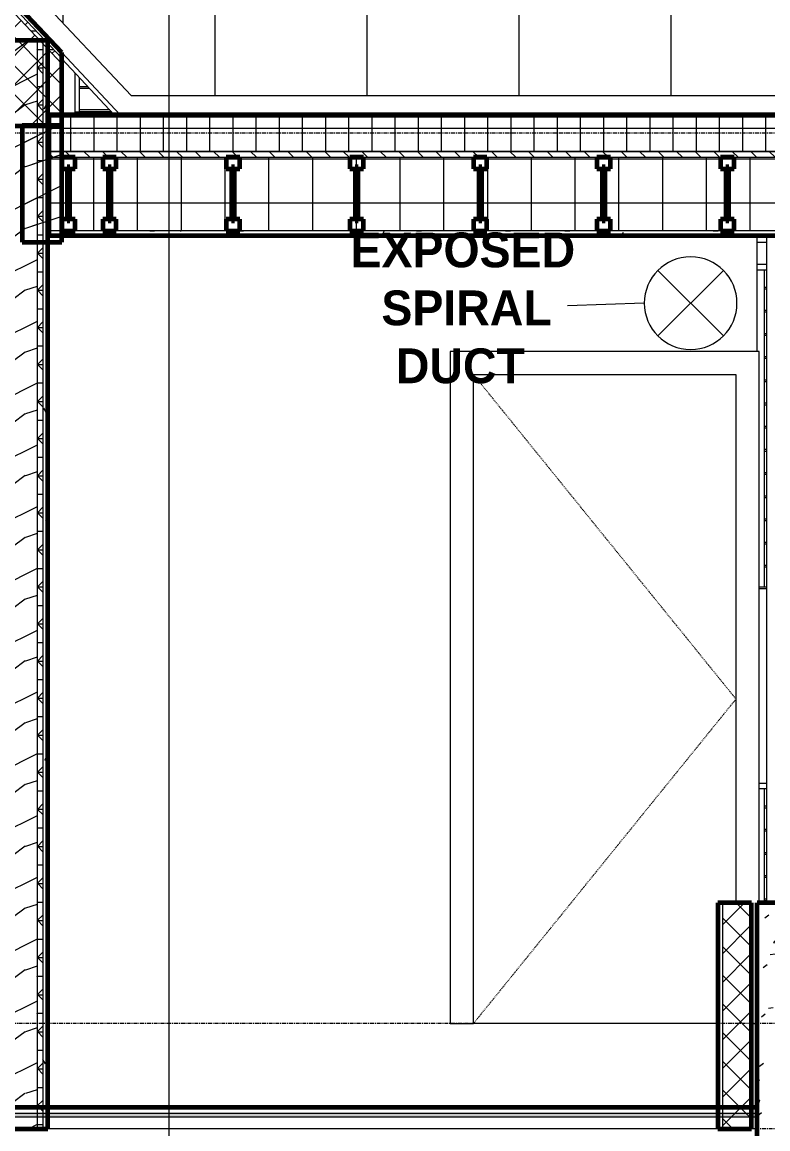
# Model space of a CAD drawing. Header units: inches. Extents: x -3207 to -1935, y -201 to 483.
# Drawn here: x -2430.8 to -2334.2, y 18.4 to 161.6 of the extents above; entities that cross this region are included whole.
import ezdxf

# ---------------------------------------------------------------- set-up
doc = ezdxf.new("R2010")
doc.units = ezdxf.units.IN
doc.header["$MEASUREMENT"] = 0
doc.linetypes.add('Dash 1_16_', pattern=[0.125, 0.0625, -0.0625])
doc.linetypes.add('Grid Line 1_2_', pattern=[0.875, 0.5, -0.125, 0.125, -0.125])
for name, color, linetype, lineweight in [('A-DOOR', 31, 'Continuous', 18), ('A-DOOR-1', 31, 'Dash 1_16_', 9), ('A-DOOR-2', 31, 'Continuous', 9), ('A-DOOR-FRAM', 31, 'Continuous', 9), ('A-FLOR', 192, 'Continuous', 18), ('A-FLOR-1', 192, 'Continuous', 60), ('A-FLOR-HRAL', 11, 'Continuous', 9), ('A-FLOR-LEVL-1', 51, 'Grid Line 1_2_', 9), ('A-FLOR-MCUT', 51, 'Continuous', 18), ('A-FLOR-PATT-1', 8, 'Continuous', 9), ('A-GLAZ-CWMG', 51, 'Continuous', 9), ('A-ROOF', 132, 'Continuous', 18), ('A-ROOF-1', 132, 'Continuous', 60), ('A-ROOF-PATT-1', 132, 'Continuous', 9), ('A-WALL', 113, 'Continuous', 18), ('A-WALL-PATT-1', 111, 'Continuous', 9), ('G-ANNO-SYMB-1', 111, 'Continuous', 9), ('I-WALL', 2, 'Continuous', 18), ('I-WALL-1', 2, 'Continuous', 60), ('M-HVAC-DUCT-ANNO', 70, 'Continuous', 9), ('M-HVAC-DUCT-IDEN', 70, 'Continuous', 9), ('S-BEAM', 12, 'Continuous', 9), ('S-BEAM-1', 12, 'Continuous', 60), ('S-COLS', 52, 'Continuous', 9), ('S-FNDN-1', 32, 'Continuous', 60)]:
    doc.layers.add(name, color=color, linetype=linetype, lineweight=lineweight)
doc.styles.add('Century Gothic_B', font='GOTHICB.TTF', dxfattribs={"height": 4.5})
pattern_1 = [(0, (-2625.466, 126.9), (0, 2.399), []), (315, (-2625.466, 126.9), (2.398506, 0), [3.393, -3.393]), (45, (-2625.466, 126.9), (2.398506, 0), [3.393, -3.393])]
pattern_2 = [(45, (-2625.466, 126.9), (-1.856155, 1.856155), []), (135, (-2625.466, 126.9), (-1.856155, -1.856155), [])]
pattern_3 = [(0, (-2625.466, 126.9), (15.36, 3.84), [0.634, -10.886, 0.634, -10.886, -61.44]), (0, (-2625.466, 126.9), (15.36, 3.84), [-23.04, 0.634, -22.406, 0.634, -10.886, -26.88]), (0, (-2625.466, 126.9), (15.36, 3.84), [-57.6, 0.634, -7.046, 0.634, -18.566]), (120, (-2619.706, 128.82), (-11.005538, 11.38215), [0.634, -10.886, 0.634, -10.886, -61.44]), (120, (-2619.706, 128.82), (-11.005538, 11.38215), [-23.04, 0.634, -22.406, 0.634, -10.886, -26.88]), (120, (-2619.706, 128.82), (-11.005538, 11.38215), [-57.6, 0.634, -7.046, 0.634, -18.566]), (240, (-2617.786, 136.5), (-4.354462, -15.22215), [0.634, -10.886, 0.634, -10.886, -61.44]), (240, (-2617.786, 136.5), (-4.354462, -15.22215), [-23.04, 0.634, -22.406, 0.634, -10.886, -26.88]), (240, (-2617.786, 136.5), (-4.354462, -15.22215), [-57.6, 0.634, -7.046, 0.634, -18.566])]
pattern_4 = [(216.87, (-2622.268, 134.897), (23.989771, 15.993643), [3.998, -35.986]), (206.565, (-2617.47, 132.498), (-7.99708, -7.99662), [8.941, -8.941]), (198.435, (-2617.47, 128.499), (-15.993845, -7.997098), [5.058, -20.23])]

# ---------------------------------------------------------------- blocks, each defined once
blk = doc.blocks.new('Door-Double-Flush_Panel - 5x7-2403647-BUILDING SECTION - NORTH_SOUTH - LOOKING EAST2')
at = {"layer": 'A-DOOR-1'}
for p, q in [((-2436.8, 118), (-2466.09, 77)), ((-2445.58, 48.29), (-2466.09, 77)), ((-2427.46, 47.07), (-2427.34, 47.25)), ((-2436.09, 35), (-2438.47, 38.33)), ((-2436.09, 35), (-2435.71, 35.52))]:
    blk.add_line(p, q, dxfattribs=at)
at = {"layer": 'A-DOOR-2'}
for p, q in [((-2469.09, 118), (-2469.09, 48.29)), ((-2466.09, 48.29), (-2466.09, 118)), ((-2436.09, 118), (-2436.09, 35)), ((-2436.09, 35), (-2436.09, 118)), ((-2438.47, 35), (-2436.09, 35)), ((-2436.09, 35), (-2435.71, 35)), ((-2427.46, 35), (-2427.34, 35))]:
    blk.add_line(p, q, dxfattribs=at)
blk = doc.blocks.new('Railing - 2_ x 1_2_ 2-V15-BUILDING SECTION - NORTH_SOUTH - LOOKING EAST2')
at = {"layer": 'A-FLOR-HRAL'}
blk.add_line((-2423.33, 150), (-2423.33, 154.4), dxfattribs=at)
blk = doc.blocks.new('Railing - Railing-1114575-BUILDING SECTION - NORTH_SOUTH - LOOKING EAST2')
at = {"layer": 'A-FLOR-HRAL'}
for p, q in [((-2422.25, 153.25), (-2423.33, 153.25)), ((-2423.33, 153.06), (-2422.08, 153.06)), ((-2419.43, 150.25), (-2423.33, 150.25)), ((-2423.33, 150.06), (-2419.25, 150.06))]:
    blk.add_line(p, q, dxfattribs=at)
blk.add_blockref('Railing - 2_ x 1_2_ 2-V15-BUILDING SECTION - NORTH_SOUTH - LOOKING EAST2', (0, 0))
blk = doc.blocks.new('Rectangular Mullion - Profile_Polycarbonate_Lower-2020522-BUILDING SECTION - NORTH_SOUTH - LOOKING EAST2')
at = {"layer": 'A-GLAZ-CWMG'}
for p, q in [((-2416.65, 152.12), (-2329.09, 152.12)), ((-2329.09, 152.12), (-2329.09, 149.62))]:
    blk.add_line(p, q, dxfattribs=at)
blk = doc.blocks.new('Rectangular Mullion - Profile_Polycarbonate_Lower-2020524-BUILDING SECTION - NORTH_SOUTH - LOOKING EAST2')
at = {"layer": 'A-GLAZ-CWMG'}
for p, q in [((-2509.43, 250.7), (-2516.34, 254.04)), ((-2509.43, 250.7), (-2416.65, 152.12)), ((-2418.07, 149.62), (-2425.65, 157.67))]:
    blk.add_line(p, q, dxfattribs=at)
blk = doc.blocks.new('Railing - Railing-1347424-BUILDING SECTION - NORTH_SOUTH - LOOKING EAST2')
at = {"layer": 'A-FLOR-HRAL'}
blk.add_line((-2423.93, 149.62), (-2423.93, 155.04), dxfattribs=at)
blk = doc.blocks.new('Dimension Lumber - GLULAM - 5_125 in_ x 15_125 in_-2273401-BUILDING SECTION - NORTH_SOUTH - LOOKING EAST2')
at = {"layer": 'S-BEAM'}
h = blk.add_hatch(dxfattribs=at)
h.set_pattern_fill('FP_28', color=256, style=0, pattern_type=2)
h.set_pattern_definition([(0, (-2360.661, 140.687), (0, 2), [])])
h.paths.add_polyline_path([(-2441.96, 133.12), (-2435.71, 133.12), (-2435.71, 134), (-2441.96, 134)], flags=0)
h.paths.add_polyline_path([(-2335.59, 133.12), (-2334.34, 133.12), (-2334.34, 133.87), (-2335.59, 133.87), (-2335.59, 133.84)], flags=0)
for p, q in [((-2441.96, 133.12), (-2441.96, 134)), ((-2441.96, 133.12), (-2435.71, 133.12)), ((-2335.59, 133.12), (-2334.34, 133.12))]:
    blk.add_line(p, q, dxfattribs=at)
blk = doc.blocks.new('Single-Flush - 2_10x7-1789537-BUILDING SECTION - NORTH_SOUTH - LOOKING EAST2')
at = {"layer": 'A-DOOR-1'}
for p in [(-2372.34, 116), (-2372.34, 32)]:
    blk.add_line(p, (-2338.34, 74), dxfattribs=at)
at = {"layer": 'A-DOOR-FRAM'}
for p, q in [((-2335.34, 119), (-2375.34, 119)), ((-2375.34, 119), (-2375.34, 32)), ((-2335.34, 47.63), (-2335.34, 119)), ((-2372.34, 32), (-2372.34, 116)), ((-2372.34, 116), (-2338.34, 116)), ((-2338.34, 116), (-2338.34, 47.63)), ((-2375.34, 32), (-2372.34, 32)), ((-2336.34, 32), (-2335.59, 32))]:
    blk.add_line(p, q, dxfattribs=at)
blk = doc.blocks.new('Railing - 2_ x 1_2_ 2-V19-BUILDING SECTION - NORTH_SOUTH - LOOKING EAST2')
at = {"layer": 'A-FLOR-HRAL'}
blk.add_line((-2334.65, 47.63), (-2334.65, 62.37), dxfattribs=at)
blk = doc.blocks.new('Railing - Railing-1789549-BUILDING SECTION - NORTH_SOUTH - LOOKING EAST2')
at = {"layer": 'A-FLOR-HRAL'}
for p, q in [((-2427.46, 63.12), (-2427.34, 63.12)), ((-2335.34, 63.12), (-2334.34, 63.12)), ((-2427.34, 62.37), (-2427.46, 62.37)), ((-2334.34, 62.37), (-2335.34, 62.37)), ((-2427.34, 60.12), (-2427.46, 60.12)), ((-2427.46, 59.94), (-2427.34, 59.94)), ((-2334.34, 60.12), (-2334.65, 60.12)), ((-2334.65, 59.94), (-2334.34, 59.94)), ((-2427.34, 57.12), (-2427.46, 57.12)), ((-2427.46, 56.94), (-2427.34, 56.94)), ((-2334.34, 57.12), (-2334.65, 57.12)), ((-2334.65, 56.94), (-2334.34, 56.94)), ((-2427.34, 54.12), (-2427.46, 54.12)), ((-2427.46, 53.94), (-2427.34, 53.94)), ((-2334.34, 54.12), (-2334.65, 54.12)), ((-2334.65, 53.94), (-2334.34, 53.94)), ((-2427.34, 51.12), (-2427.46, 51.12)), ((-2427.46, 50.94), (-2427.34, 50.94)), ((-2334.34, 51.12), (-2334.65, 51.12)), ((-2334.65, 50.94), (-2334.34, 50.94)), ((-2427.34, 48.12), (-2427.46, 48.12)), ((-2427.46, 47.94), (-2427.34, 47.94)), ((-2334.34, 48.12), (-2334.65, 48.12)), ((-2334.65, 47.94), (-2334.34, 47.94)), ((-2427.34, 45.12), (-2427.46, 45.12)), ((-2427.46, 44.94), (-2427.34, 44.94)), ((-2427.34, 42.12), (-2427.46, 42.12)), ((-2427.46, 41.94), (-2427.34, 41.94)), ((-2427.34, 39.12), (-2427.46, 39.12)), ((-2427.46, 38.94), (-2427.34, 38.94)), ((-2427.34, 36.12), (-2427.46, 36.12)), ((-2427.46, 35.94), (-2427.34, 35.94)), ((-2427.34, 33.12), (-2427.46, 33.12)), ((-2427.46, 32.94), (-2427.34, 32.94))]:
    blk.add_line(p, q, dxfattribs=at)
blk.add_blockref('Railing - 2_ x 1_2_ 2-V19-BUILDING SECTION - NORTH_SOUTH - LOOKING EAST2', (0, 0))
blk = doc.blocks.new('Railing - 2_ x 1_2_ 2-V20-BUILDING SECTION - NORTH_SOUTH - LOOKING EAST2')
at = {"layer": 'A-FLOR-HRAL'}
for p, q in [((-2334.65, 88.53), (-2334.65, 129.53)), ((-2335.34, 88.53), (-2334.34, 88.53)), ((-2334.34, 88.28), (-2335.34, 88.28))]:
    blk.add_line(p, q, dxfattribs=at)
blk = doc.blocks.new('Railing - 2_ x 1_2_ 2-V21-BUILDING SECTION - NORTH_SOUTH - LOOKING EAST2')
at = {"layer": 'A-FLOR-HRAL'}
for p, q in [((-2427.46, 88.53), (-2427.34, 88.53)), ((-2427.34, 88.28), (-2427.46, 88.28))]:
    blk.add_line(p, q, dxfattribs=at)
blk = doc.blocks.new('Railing - Railing-1789708-BUILDING SECTION - NORTH_SOUTH - LOOKING EAST2')
at = {"layer": 'A-FLOR-HRAL'}
for p, q in [((-2427.46, 130.28), (-2427.34, 130.28)), ((-2427.34, 129.53), (-2427.46, 129.53)), ((-2335.59, 130.28), (-2334.34, 130.28)), ((-2334.34, 129.53), (-2335.59, 129.53)), ((-2334.34, 127.28), (-2334.65, 127.28)), ((-2334.65, 127.1), (-2334.34, 127.1)), ((-2334.34, 124.28), (-2334.65, 124.28)), ((-2334.65, 124.1), (-2334.34, 124.1)), ((-2334.34, 121.28), (-2334.65, 121.28)), ((-2334.65, 121.1), (-2334.34, 121.1)), ((-2334.34, 118.28), (-2334.65, 118.28)), ((-2334.65, 118.1), (-2334.34, 118.1)), ((-2334.34, 115.28), (-2334.65, 115.28)), ((-2334.65, 115.1), (-2334.34, 115.1)), ((-2334.34, 112.28), (-2334.65, 112.28)), ((-2334.65, 112.1), (-2334.34, 112.1)), ((-2334.34, 109.28), (-2334.65, 109.28)), ((-2334.65, 109.1), (-2334.34, 109.1)), ((-2334.34, 106.28), (-2334.65, 106.28)), ((-2334.65, 106.1), (-2334.34, 106.1)), ((-2334.34, 103.28), (-2334.65, 103.28)), ((-2334.65, 103.1), (-2334.34, 103.1)), ((-2334.34, 100.28), (-2334.65, 100.28)), ((-2334.65, 100.1), (-2334.34, 100.1)), ((-2334.34, 97.28), (-2334.65, 97.28)), ((-2334.65, 97.1), (-2334.34, 97.1)), ((-2334.34, 94.28), (-2334.65, 94.28)), ((-2334.65, 94.1), (-2334.34, 94.1)), ((-2334.34, 91.28), (-2334.65, 91.28)), ((-2334.65, 91.1), (-2334.34, 91.1))]:
    blk.add_line(p, q, dxfattribs=at)
for name in ['Railing - 2_ x 1_2_ 2-V20-BUILDING SECTION - NORTH_SOUTH - LOOKING EAST2', 'Railing - 2_ x 1_2_ 2-V21-BUILDING SECTION - NORTH_SOUTH - LOOKING EAST2']:
    blk.add_blockref(name, (0, 0))
blk = doc.blocks.new('Dimension Lumber - GLULAM - 5_125 in_ x 15_125 in_-2273031-BUILDING SECTION - NORTH_SOUTH - LOOKING EAST2')
at = {"layer": 'S-BEAM'}
h = blk.add_hatch(dxfattribs=at)
h.set_pattern_fill('FP_13', color=256, style=0, pattern_type=2)
h.set_pattern_definition(pattern_4)
h.paths.add_polyline_path([(-2428.82, 133.12), (-2425.65, 133.12), (-2425.65, 148.25), (-2430.77, 148.25), (-2430.77, 133.12)], flags=0)
at = {"layer": 'S-BEAM-1'}
for p, q in [((-2425.65, 148.25), (-2430.77, 148.25)), ((-2430.77, 148.25), (-2430.77, 133.12)), ((-2425.65, 133.12), (-2425.65, 148.25)), ((-2430.77, 133.12), (-2425.65, 133.12))]:
    blk.add_line(p, q, dxfattribs=at)
blk = doc.blocks.new('Plywood Web Joist - 9 1_2_ TJI110 _ 16_ O_C_-2020598-BUILDING SECTION - NORTH_SOUTH - LOOKING EAST2')
at = {"layer": 'S-BEAM-1'}
for p, q in [((-2340.34, 144.12), (-2340.34, 142.62)), ((-2338.59, 144.12), (-2340.34, 144.12)), ((-2338.59, 142.62), (-2338.59, 144.12)), ((-2340.34, 142.62), (-2339.65, 142.62)), ((-2339.65, 142.62), (-2339.65, 142.87)), ((-2339.65, 142.87), (-2339.27, 142.87)), ((-2339.65, 142.87), (-2339.65, 135.9)), ((-2339.27, 142.87), (-2339.65, 142.87)), ((-2339.27, 142.87), (-2339.27, 142.62)), ((-2339.27, 135.9), (-2339.27, 142.87)), ((-2339.27, 142.62), (-2338.59, 142.62)), ((-2339.65, 136.12), (-2340.34, 136.12)), ((-2340.34, 136.12), (-2340.34, 134.62)), ((-2339.65, 135.9), (-2339.65, 136.12)), ((-2338.59, 136.12), (-2339.27, 136.12)), ((-2339.27, 136.12), (-2339.27, 135.9)), ((-2338.59, 134.62), (-2338.59, 136.12)), ((-2339.27, 135.9), (-2339.65, 135.9)), ((-2339.65, 135.9), (-2339.27, 135.9)), ((-2340.34, 134.62), (-2338.59, 134.62))]:
    blk.add_line(p, q, dxfattribs=at)
blk = doc.blocks.new('Rectangular Mullion - Stud - Vertical-1967733-BUILDING SECTION - NORTH_SOUTH - LOOKING EAST2')
at = {"layer": 'A-GLAZ-CWMG'}
blk.add_line((-2425.65, 156.86), (-2418.84, 149.62), dxfattribs=at)

msp = doc.modelspace()

# ---------------------------------------------------------------- hatches: boundary and pattern name
at = {"layer": 'A-FLOR-PATT-1'}
h = msp.add_hatch(dxfattribs=at)
h.set_pattern_fill('FP_8', color=256, style=0, pattern_type=2)
h.set_pattern_definition(pattern_1)
h.paths.add_polyline_path([(-2338.01001, 19.875), (-2335.58668, 19.875), (-2335.58668, 20.375), (-2630.33668, 20.375), (-2630.33668, 19.875), (-2347.0912, 19.875)], flags=0)
at = {"layer": 'A-ROOF-PATT-1'}
h = msp.add_hatch(dxfattribs=at)
h.set_pattern_fill('FP_8', color=256, style=0, pattern_type=2)
h.set_pattern_definition(pattern_1)
h.paths.add_polyline_path([(-2425.64918, 156.21443), (-2425.64918, 156.94397), (-2527.61793, 265.28576), (-2629.58668, 156.94397), (-2629.57269, 156.2293), (-2527.61793, 264.55623), (-2425.66318, 156.2293)], flags=0)
h = msp.add_hatch(dxfattribs=at)
h.set_pattern_fill('FP_12', color=256, style=0, pattern_type=2)
h.set_pattern_definition(pattern_2)
h.paths.add_polyline_path([(-2629.58668, 148.17351), (-2624.45206, 148.17351), (-2527.61793, 251.05976), (-2430.78381, 148.17351), (-2425.64918, 148.17351), (-2425.66318, 156.2293), (-2527.61793, 264.55623), (-2629.58668, 156.21443), (-2629.58668, 149.16627)], flags=0)
h = msp.add_hatch(dxfattribs=at)
h.set_pattern_fill('FP_24', color=256, style=0, pattern_type=2)
h.set_pattern_definition([(0, (-2625.466, 126.9), (0, 3), []), (90, (-2625.466, 126.9), (-3, 2e-16), [])])
h.paths.add_polyline_path([(-2290.33668, 144.875), (-2290.33668, 149.375), (-2427.33668, 149.375), (-2427.33668, 144.875), (-2310.76645, 144.875)], flags=0)
h = msp.add_hatch(dxfattribs=at)
h.set_pattern_fill('FP_8', color=256, style=0, pattern_type=2)
h.set_pattern_definition(pattern_1)
h.paths.add_polyline_path([(-2290.33668, 144.125), (-2290.33668, 144.875), (-2427.33668, 144.875), (-2427.33668, 144.125), (-2310.76645, 144.125)], flags=0)
h = msp.add_hatch(dxfattribs=at)
h.set_pattern_fill('FP_27', color=256, style=0, pattern_type=2)
h.set_pattern_definition([(0, (-2625.466, 126.9), (0, 5.666), []), (90, (-2625.466, 126.9), (-5.666, 3e-16), [])])
h.paths.add_polyline_path([(-2383.41595, 134.625), (-2290.33668, 134.625), (-2290.33668, 144.125), (-2427.33668, 144.125), (-2427.33668, 134.625), (-2401.57832, 134.625)], flags=0)
h = msp.add_hatch(dxfattribs=at)
h.set_pattern_fill('FP_1', color=256, style=0, pattern_type=2)
h.set_pattern_definition(pattern_3)
h.paths.add_polyline_path([(-2290.33668, 134), (-2290.33668, 134.625), (-2427.33668, 134.625), (-2427.33668, 134), (-2310.76645, 134)], flags=0)
at = {"layer": 'A-WALL-PATT-1'}
h = msp.add_hatch(dxfattribs=at)
h.set_pattern_fill('FP_2', color=256, style=0, pattern_type=2)
h.set_pattern_definition([(90, (-2020.087, 122.25), (-51.125, 3e-15), [24, 0, 0, 0]), (90, (-2014.587, 122.25), (-51.125, 3e-15), [24, 0, 0, 0]), (90, (-2014.21, 122.25), (-51.125, 3e-15), [24, 0, 0, 0]), (90, (-2010.71, 122.25), (-51.125, 3e-15), [24, 0, 0, 0]), (90, (-2010.337, 122.25), (-51.125, 3e-15), [24, 0, 0, 0]), (90, (-2004.837, 122.25), (-51.125, 3e-15), [24, 0, 0, 0]), (90, (-2004.46, 122.25), (-51.125, 3e-15), [24, 0, 0, 0]), (90, (-1993.087, 122.25), (-51.125, 3e-15), [24, 0, 0, 0]), (90, (-1992.71, 122.25), (-51.125, 3e-15), [24, 0, 0, 0]), (90, (-1989.21, 122.25), (-51.125, 3e-15), [24, 0, 0, 0]), (90, (-1988.837, 122.25), (-51.125, 3e-15), [24, 0, 0, 0]), (90, (-1985.337, 122.25), (-51.125, 3e-15), [24, 0, 0, 0]), (90, (-1984.96, 122.25), (-51.125, 3e-15), [24, 0, 0, 0]), (90, (-1979.087, 122.25), (-51.125, 3e-15), [24, 0, 0, 0]), (90, (-1978.71, 122.25), (-51.125, 3e-15), [24, 0, 0, 0]), (90, (-1973.21, 122.25), (-51.125, 3e-15), [24, 0, 0, 0]), (90, (-1972.837, 122.25), (-51.125, 3e-15), [24, 0, 0, 0]), (90, (-1969.337, 122.25), (-51.125, 3e-15), [24, 0, 0, 0]), (90, (-1998.96, 122.25), (-51.125, 3e-15), [24, 0, 0, 0]), (90, (-1998.587, 122.25), (-51.125, 3e-15), [24, 0, 0, 0])])
h.paths.add_polyline_path([(-2334.33668, 133.875), (-2334.33668, 134), (-2335.58668, 134), (-2335.58668, 133.875)], flags=0)
h.paths.add_polyline_path([(-2327.83668, 133.875), (-2327.83668, 134), (-2328.58668, 134), (-2328.58668, 133.875)], flags=0)
h.paths.add_polyline_path([(-2129.1427, 134.625), (-2016.33668, 134.625), (-2016.33668, 265.89433), (-2526.16624, 265.89433), (-2307.77418, 247.69499), (-2307.77418, 236.65686), (-2326.33668, 238.20374), (-2326.33668, 238.0984), (-2325.83668, 238.0984), (-2325.83668, 149.625), (-2290.33668, 149.625), (-2290.33668, 134.625), (-2274.4417, 134.625)], flags=0)
h.paths.add_polyline_path([(-2049.89918, 179.125), (-2097.64918, 179.125), (-2097.64918, 227.125), (-2049.89918, 227.125), (-2049.89918, 179.77274)], flags=0)
h.paths.add_polyline_path([(-2528.71495, 248.75), (-2526.47398, 248.75), (-2527.61793, 249.96545), (-2528.76189, 248.75)], flags=0)
h.paths.add_polyline_path([(-2535.64918, 257.4821), (-2527.73179, 265.89433), (-2535.64918, 265.89433), (-2535.64918, 264.55623)], flags=0)
h = msp.add_hatch(dxfattribs=at)
h.set_pattern_fill('FP_15', color=256, style=0, pattern_type=2)
h.set_pattern_definition([(90, (-2307.364, 147.25), (-19.685, 1e-15), [24, 0, 0, 0])])
h.paths.add_polyline_path([(-2416.65063, 152.125), (-2329.08668, 152.125), (-2329.08668, 235.67337), (-2509.42887, 250.70189), (-2416.67763, 152.15369)], flags=0)
h = msp.add_hatch(dxfattribs=at)
h.set_pattern_fill('FP_13', color=256, style=0, pattern_type=2)
h.set_pattern_definition(pattern_4)
h.paths.add_polyline_path([(-2428.83668, 18.375), (-2428.83668, 159.25), (-2434.33668, 159.25), (-2434.33668, 18.375)], flags=0)
h = msp.add_hatch(dxfattribs=at)
h.set_pattern_fill('FP_8', color=256, style=0, pattern_type=2)
h.set_pattern_definition(pattern_1)
h.paths.add_polyline_path([(-2428.08668, 18.375), (-2428.08668, 159.25), (-2428.83668, 159.25), (-2428.83668, 18.375)], flags=0)
h = msp.add_hatch(dxfattribs=at)
h.set_pattern_fill('FP_1', color=256, style=0, pattern_type=2)
h.set_pattern_definition(pattern_3)
h.paths.add_polyline_path([(-2427.46168, 18.375), (-2427.46168, 159.25), (-2428.08668, 159.25), (-2428.08668, 18.375)], flags=0)
h = msp.add_hatch(dxfattribs=at)
h.set_pattern_fill('FP_1', color=256, style=0, pattern_type=2)
h.set_pattern_definition(pattern_3)
h.paths.add_polyline_path([(-2340.71168, 18.375), (-2340.08668, 18.375), (-2340.08668, 47.625), (-2340.71168, 47.625), (-2340.71168, 19.67736)], flags=0)
h = msp.add_hatch(dxfattribs=at)
h.set_pattern_fill('FP_12', color=256, style=0, pattern_type=2)
h.set_pattern_definition(pattern_2)
h.paths.add_polyline_path([(-2340.08668, 18.375), (-2336.58668, 18.375), (-2336.58668, 47.625), (-2340.08668, 47.625), (-2340.08668, 19.67736)], flags=0)
h = msp.add_hatch(dxfattribs=at)
h.set_pattern_fill('FP_6', color=256, style=0, pattern_type=2)
h.set_pattern_definition([(50, (-2625.466, 126.9), (13.77135, -1.20496), [1.44, -15.84]), (355, (-2625.466, 126.9), (-2.6644, 14.4422), [1.152, -12.672]), (100.451, (-2624.319, 126.799), (11.10708, 13.23737), [1.224, -13.462]), (46.184, (-2625.466, 130.74), (20.4913, -3.17785), [2.16, -23.76]), (96.636, (-2623.759, 130.475), (17.9459, 18.7032), [1.836, -20.193]), (351.184, (-2625.466, 130.74), (17.9454, 18.7026), [1.728, -19.008]), (21, (-2623.546, 129.78), (11.46052, -7.73037), [1.44, -15.84]), (326, (-2623.546, 129.78), (4.67135, 13.92315), [1.152, -12.672]), (71.451, (-2622.591, 129.136), (16.13207, 6.19284), [1.224, -13.462]), (37.5, (-2625.466, 126.9), (0.23312, 6.39175), [0.634, -11.885, 0.634, -12.23, -12.72]), (37.5, (-2625.466, 126.9), (0.23312, 6.39175), [-25.382, 0.634, -12.086]), (7.5, (-2625.466, 126.9), (5.05073, 7.57304), [0.634, -6.701, 0.634, -11.597, -4.848]), (7.5, (-2625.466, 126.9), (5.05073, 7.57304), [-19.565, 0.634, -4.214]), (327.5, (-2629.748, 126.9), (10.24958, -0.43289), [0.634, -4.166, 0.634, -14.342, -19.872]), (327.5, (-2629.748, 126.9), (10.24958, -0.43289), [-19.776, 0.634, -19.238]), (317.5, (-2631.668, 126.9), (11.1974, 1.92214), [0.634, -5.606, 0.634, -9.312, -14.112]), (317.5, (-2631.668, 126.9), (11.1974, 1.92214), [-16.186, 0.634, -13.478])])
h.paths.add_polyline_path([(-2325.58668, -95.375), (-2325.58668, 47.625), (-2335.58668, 47.625), (-2335.58668, -95.375)], flags=0)

# ---------------------------------------------------------------- linework, layer by layer
at = {"layer": 'A-FLOR'}
for p, q in [((-2423.93423, 150), (-2419.19526, 150)), ((-2427.46168, 33.5), (-2427.33668, 33.5))]:
    msp.add_line(p, q, dxfattribs=at)
at = {"layer": 'A-FLOR-1'}
msp.add_line((-2335.58668, 21.125), (-2630.33668, 21.125), dxfattribs=at)
at = {"layer": 'A-FLOR-LEVL-1'}
for p, q in [((-1935.47917, 147.25), (-3194.57025, 147.25)), ((-1935.47917, 32), (-3194.57025, 32)), ((-1935.47917, 18.375), (-3194.57025, 18.375))]:
    msp.add_line(p, q, dxfattribs=at)
at = {"layer": 'A-FLOR-MCUT'}
for p, q in [((-2335.58668, 20.375), (-2630.33668, 20.375)), ((-2335.58668, 19.875), (-2630.33668, 19.875)), ((-2335.58668, 18.375), (-2703.08668, 18.375))]:
    msp.add_line(p, q, dxfattribs=at)
at = {"layer": 'A-ROOF'}
for p, q in [((-2527.61793, 265.28576), (-2425.64918, 156.94397)), ((-2527.61793, 264.55623), (-2425.64918, 156.21443)), ((-2427.33668, 149.375), (-2290.33668, 149.375)), ((-2427.33668, 144.875), (-2290.33668, 144.875)), ((-2427.33668, 144.125), (-2290.33668, 144.125)), ((-2427.33668, 134.625), (-2326.33668, 134.625))]:
    msp.add_line(p, q, dxfattribs=at)
at = {"layer": 'A-ROOF-1'}
for p, q in [((-2425.64918, 157.67351), (-2527.61793, 266.0153)), ((-2425.64918, 148.17351), (-2425.64918, 157.67351)), ((-2290.33668, 149.625), (-2427.33668, 149.625)), ((-2427.33668, 149.625), (-2427.33668, 134)), ((-2431.81375, 148.17351), (-2425.64918, 148.17351)), ((-2427.33668, 134), (-2290.33668, 134))]:
    msp.add_line(p, q, dxfattribs=at)
at = {"layer": 'A-WALL'}
for p, q in [((-2428.83668, 159.25), (-2428.83668, 18.375)), ((-2428.08668, 159.25), (-2428.08668, 18.375)), ((-2340.08668, 47.625), (-2340.08668, 18.375)), ((-2336.58668, 47.625), (-2336.58668, 18.375))]:
    msp.add_line(p, q, dxfattribs=at)
at = {"layer": 'G-ANNO-SYMB-1'}
msp.add_line((-2411.79874, 453.76985), (-2411.79874, -196.89908), dxfattribs=at)
at = {"layer": 'I-WALL'}
for p, q in [((-2335.58668, 119), (-2335.58668, 134)), ((-2335.58668, 133.875), (-2334.33668, 133.875)), ((-2427.33668, 133.125), (-2427.33668, 32)), ((-2427.33668, 35), (-2427.46168, 35)), ((-2427.33668, 32), (-2427.46168, 32)), ((-2340.71168, 32), (-2372.33668, 32))]:
    msp.add_line(p, q, dxfattribs=at)
at = {"layer": 'I-WALL-1'}
for p, q in [((-2427.46168, 159.25), (-2435.71168, 159.25)), ((-2427.46168, 18.375), (-2427.46168, 159.25)), ((-2336.33668, 47.625), (-2340.71168, 47.625)), ((-2340.71168, 47.625), (-2340.71168, 18.375)), ((-2336.33668, 18.375), (-2336.33668, 47.625)), ((-2435.71168, 18.375), (-2427.46168, 18.375)), ((-2340.71168, 18.375), (-2336.33668, 18.375))]:
    msp.add_line(p, q, dxfattribs=at)
at = {"layer": 'M-HVAC-DUCT-ANNO'}
for p, q in [((-2348.45432, 129.48053), (-2339.96904, 120.99525)), ((-2339.96904, 129.48053), (-2348.45432, 120.99525))]:
    msp.add_line(p, q, dxfattribs=at)
for start, end in [(0, 180), (180, 360)]:
    msp.add_arc((-2344.21168, 125.23789), 6, start, end, dxfattribs=at)
at = {"layer": 'M-HVAC-DUCT-IDEN'}
msp.add_line((-2350.21168, 125.23789), (-2360.14039, 124.87524), dxfattribs=at)
at = {"layer": 'S-COLS'}
msp.add_line((-2334.33668, 47.625), (-2334.33668, 134), dxfattribs=at)
at = {"layer": 'S-FNDN-1'}
for p in [(-2325.58668, 47.625), (-2335.58668, -95.375)]:
    msp.add_line(p, (-2335.58668, 47.625), dxfattribs=at)

# ---------------------------------------------------------------- block references
at = {"layer": 'A-DOOR'}
for name in ['Single-Flush - 2_10x7-1789537-BUILDING SECTION - NORTH_SOUTH - LOOKING EAST2', 'Door-Double-Flush_Panel - 5x7-2403647-BUILDING SECTION - NORTH_SOUTH - LOOKING EAST2']:
    msp.add_blockref(name, (0, 0), dxfattribs=at)
at = {"layer": 'A-FLOR-HRAL'}
for name in ['Railing - Railing-1114575-BUILDING SECTION - NORTH_SOUTH - LOOKING EAST2', 'Railing - Railing-1347424-BUILDING SECTION - NORTH_SOUTH - LOOKING EAST2', 'Railing - Railing-1789708-BUILDING SECTION - NORTH_SOUTH - LOOKING EAST2', 'Railing - Railing-1789549-BUILDING SECTION - NORTH_SOUTH - LOOKING EAST2']:
    msp.add_blockref(name, (0, 0), dxfattribs=at)
at = {"layer": 'A-GLAZ-CWMG'}
for name in ['Rectangular Mullion - Profile_Polycarbonate_Lower-2020524-BUILDING SECTION - NORTH_SOUTH - LOOKING EAST2', 'Rectangular Mullion - Stud - Vertical-1967733-BUILDING SECTION - NORTH_SOUTH - LOOKING EAST2', 'Rectangular Mullion - Profile_Polycarbonate_Lower-2020522-BUILDING SECTION - NORTH_SOUTH - LOOKING EAST2']:
    msp.add_blockref(name, (0, 0), dxfattribs=at)
at = {"layer": 'S-BEAM'}
for name, p in [('Dimension Lumber - GLULAM - 5_125 in_ x 15_125 in_-2273031-BUILDING SECTION - NORTH_SOUTH - LOOKING EAST2', (0, 0)), ('Plywood Web Joist - 9 1_2_ TJI110 _ 16_ O_C_-2020598-BUILDING SECTION - NORTH_SOUTH - LOOKING EAST2', (-85.3125, 0)), ('Plywood Web Joist - 9 1_2_ TJI110 _ 16_ O_C_-2020598-BUILDING SECTION - NORTH_SOUTH - LOOKING EAST2', (-80, 0)), ('Plywood Web Joist - 9 1_2_ TJI110 _ 16_ O_C_-2020598-BUILDING SECTION - NORTH_SOUTH - LOOKING EAST2', (-64, 0)), ('Plywood Web Joist - 9 1_2_ TJI110 _ 16_ O_C_-2020598-BUILDING SECTION - NORTH_SOUTH - LOOKING EAST2', (-48, 0)), ('Plywood Web Joist - 9 1_2_ TJI110 _ 16_ O_C_-2020598-BUILDING SECTION - NORTH_SOUTH - LOOKING EAST2', (-32, 0)), ('Plywood Web Joist - 9 1_2_ TJI110 _ 16_ O_C_-2020598-BUILDING SECTION - NORTH_SOUTH - LOOKING EAST2', (-16, 0)), ('Plywood Web Joist - 9 1_2_ TJI110 _ 16_ O_C_-2020598-BUILDING SECTION - NORTH_SOUTH - LOOKING EAST2', (0, 0)), ('Dimension Lumber - GLULAM - 5_125 in_ x 15_125 in_-2273401-BUILDING SECTION - NORTH_SOUTH - LOOKING EAST2', (0, 0))]:
    msp.add_blockref(name, p, dxfattribs=at)

# ---------------------------------------------------------------- texts
at = {"layer": 'M-HVAC-DUCT-IDEN', "char_height": 4.5, "attachment_point": 1, "style": 'Century Gothic_B'}
for s, insert, width in [('EXPOSED', (-2388.26007, 134.37879), 33.936), ('SPIRAL', (-2384.26007, 126.87879), 24.24), ('DUCT', (-2382.38507, 119.37879), 19.695)]:
    msp.add_mtext(s, dxfattribs=dict(at, insert=insert, width=width))

doc.saveas('drawing.dxf')
